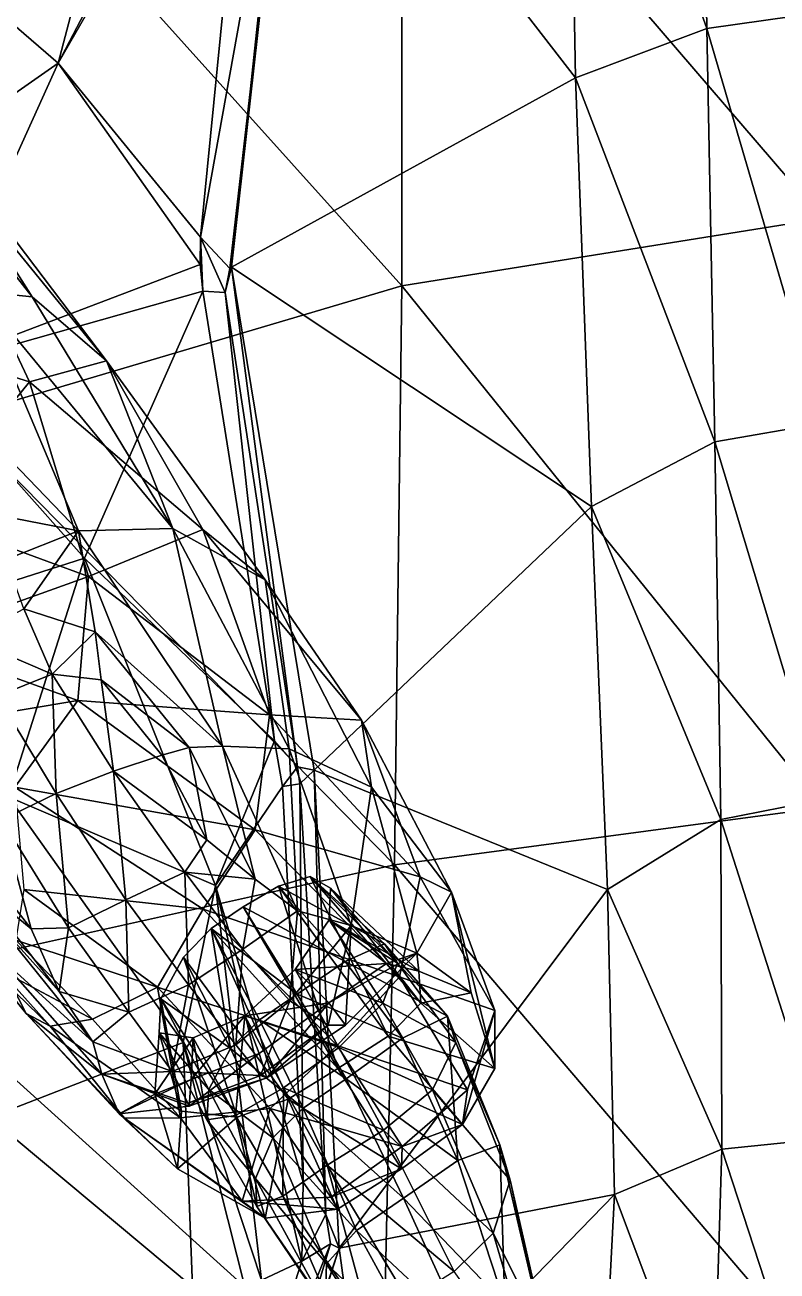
# Model space of a CAD drawing. Extents: x -76 to 76, y -20 to 79.
# Drawn here: x -2.24 to -0.128, y 9.809 to 13.309 of the extents above; entities that cross this region are included whole.
import ezdxf

# ---------------------------------------------------------------- set-up
doc = ezdxf.new("R2010")
doc.units = 0

msp = doc.modelspace()

# ---------------------------------------------------------------- linework, layer by layer
for points in [[(-0.3448, 14.5262, 11.9167), (-0.3254, 13.2988, 11.6628), (-0.7168, 14.3983, 12.0833)], [(-0.3254, 13.2988, 11.6628), (-0.3448, 14.5262, 11.9167), (-0.0002, 13.3447, 11.6)], [(-1.8195, 14.4469, 12.7888), (-2.1461, 13.2012, 12.4449), (-2.5058, 13.5126, 12.817)], [(-1.8195, 14.4469, 12.7888), (-1.5811, 14.2828, 12.5261), (-2.1461, 13.2012, 12.4449)], [(-0.7168, 14.3983, 12.0833), (-0.6941, 13.1604, 11.8029), (-1.4936, 14.194, 12.4439)], [(-0.3254, 13.2988, 11.6628), (-0.6941, 13.1604, 11.8029), (-0.7168, 14.3983, 12.0833)], [(-0.0008, 14.3218, 18.1896), (-1.1813, 14.1405, 17.8498), (-0.0008, 12.7648, 18.7718)], [(-1.5811, 14.2828, 12.5261), (-1.6058, 14.142, 12.4778), (-2.1461, 13.2012, 12.4449)], [(-1.66, 12.6281, 12.0851), (-1.4936, 14.194, 12.4439), (-0.6941, 13.1604, 11.8029)], [(-1.4936, 14.194, 12.4439), (-1.66, 12.6281, 12.0851), (-1.4915, 14.1317, 12.5779)], [(-1.6058, 14.142, 12.4778), (-1.7471, 12.7128, 12.1435), (-2.1461, 13.2012, 12.4449)], [(-1.6058, 14.142, 12.4778), (-1.4915, 14.1317, 12.5779), (-1.7471, 12.7128, 12.1435)], [(-1.1813, 14.1405, 17.8498), (-2.2534, 13.7685, 17.1681), (-1.1817, 12.5757, 18.4564)], [(-1.4915, 14.1317, 12.5779), (-1.6648, 12.6252, 12.2356), (-1.7471, 12.7128, 12.1435)], [(-1.66, 12.6281, 12.0851), (-1.6648, 12.6252, 12.2356), (-1.4915, 14.1317, 12.5779)], [(-1.1813, 14.1405, 17.8498), (-1.1817, 12.5757, 18.4564), (-0.0008, 12.7648, 18.7718)], [(-2.2534, 13.7685, 17.1681), (-2.4336, 12.2056, 17.9434), (-1.1817, 12.5757, 18.4564)], [(-3.0046, 12.6016, 12.4196), (-2.5058, 13.5126, 12.817), (-2.1461, 13.2012, 12.4449)], [(-0.3254, 13.2988, 11.6628), (-0.0002, 13.3447, 11.6), (-0.0002, 12.1902, 11.3154)], [(-0.3254, 13.2988, 11.6628), (-0.3032, 12.1379, 11.3716), (-0.6941, 13.1604, 11.8029)], [(-0.3032, 12.1379, 11.3716), (-0.3254, 13.2988, 11.6628), (-0.0002, 12.1902, 11.3154)], [(-2.5383, 12.3359, 12.0537), (-3.0046, 12.6016, 12.4196), (-2.1461, 13.2012, 12.4449)], [(-2.5383, 12.3359, 12.0537), (-2.1461, 13.2012, 12.4449), (-1.7477, 12.6357, 12.1042)], [(-2.1461, 13.2012, 12.4449), (-1.7471, 12.7128, 12.1435), (-1.7477, 12.6357, 12.1042)], [(-2.5917, 13.132, 1.603), (-2.2192, 12.5448, 1.2892), (-2.6651, 13.1129, 1.1433)], [(-2.2192, 12.5448, 1.2892), (-2.5917, 13.132, 1.603), (-2.0109, 12.365, 1.6705)], [(-2.5917, 13.132, 1.603), (-2.5875, 13.0725, 2.2643), (-2.0109, 12.365, 1.6705)], [(-0.6487, 11.9567, 11.5123), (-1.66, 12.6281, 12.0851), (-0.6941, 13.1604, 11.8029)], [(-0.3032, 12.1379, 11.3716), (-0.6487, 11.9567, 11.5123), (-0.6941, 13.1604, 11.8029)], [(-2.2192, 12.5448, 1.2892), (-2.3734, 12.5612, 0.9291), (-2.6651, 13.1129, 1.1433)], [(-2.6035, 12.4234, 2.8963), (-2.227, 12.3065, 2.4423), (-2.5875, 13.0725, 2.2643)], [(-2.0109, 12.365, 1.6705), (-2.5875, 13.0725, 2.2643), (-2.227, 12.3065, 2.4423)], [(-0.0008, 11.1112, 19.199), (-0.0008, 12.7648, 18.7718), (-1.1817, 12.5757, 18.4564)], [(-1.7471, 12.7128, 12.1435), (-1.7405, 12.5608, 12.0705), (-1.7477, 12.6357, 12.1042)], [(-1.6771, 12.557, 12.2132), (-1.7405, 12.5608, 12.0705), (-1.7471, 12.7128, 12.1435)], [(-1.6648, 12.6252, 12.2356), (-1.6771, 12.557, 12.2132), (-1.7471, 12.7128, 12.1435)], [(-2.5383, 12.3359, 12.0537), (-1.7477, 12.6357, 12.1042), (-1.7405, 12.5608, 12.0705)], [(-1.66, 12.6281, 12.0851), (-1.6771, 12.557, 12.2132), (-1.6648, 12.6252, 12.2356)], [(-1.6771, 12.557, 12.2132), (-1.66, 12.6281, 12.0851), (-1.4747, 11.2246, 11.9218)], [(-1.66, 12.6281, 12.0851), (-1.4278, 11.2161, 11.7696), (-1.4747, 11.2246, 11.9218)], [(-1.66, 12.6281, 12.0851), (-0.6487, 11.9567, 11.5123), (-1.4278, 11.2161, 11.7696)], [(-1.2026, 10.9497, 18.8777), (-1.1817, 12.5757, 18.4564), (-2.4336, 12.2056, 17.9434)], [(-1.2026, 10.9497, 18.8777), (-0.0008, 11.1112, 19.199), (-1.1817, 12.5757, 18.4564)], [(-2.0724, 11.8107, 11.7753), (-2.5383, 12.3359, 12.0537), (-1.7405, 12.5608, 12.0705)], [(-2.2192, 12.5448, 1.2892), (-1.8242, 11.8949, 0.8896), (-2.3734, 12.5612, 0.9291)], [(-2.3734, 12.5612, 0.9291), (-2.0891, 11.8882, 0.5862), (-2.3233, 12.1302, 0.5939)], [(-1.8242, 11.8949, 0.8896), (-2.0891, 11.8882, 0.5862), (-2.3734, 12.5612, 0.9291)], [(-2.2192, 12.5448, 1.2892), (-2.0109, 12.365, 1.6705), (-1.8242, 11.8949, 0.8896)], [(-2.0724, 11.8107, 11.7753), (-1.7405, 12.5608, 12.0705), (-1.5391, 11.2982, 11.7947)], [(-1.7405, 12.5608, 12.0705), (-1.6771, 12.557, 12.2132), (-1.5391, 11.2982, 11.7947)], [(-1.6771, 12.557, 12.2132), (-1.4747, 11.2246, 11.9218), (-1.5391, 11.2982, 11.7947)], [(-2.6035, 12.4234, 2.8963), (-2.5297, 11.9322, 2.947), (-2.227, 12.3065, 2.4423)], [(-1.7404, 11.892, 1.9607), (-2.0109, 12.365, 1.6705), (-2.227, 12.3065, 2.4423)], [(-2.0109, 12.365, 1.6705), (-1.7404, 11.892, 1.9607), (-1.5651, 11.7504, 1.1913)], [(-2.0109, 12.365, 1.6705), (-1.5651, 11.7504, 1.1913), (-1.8242, 11.8949, 0.8896)], [(-2.5383, 12.3359, 12.0537), (-2.0724, 11.8107, 11.7753), (-2.8888, 11.5496, 11.5597)], [(-2.5297, 11.9322, 2.947), (-2.0613, 11.7593, 2.5545), (-2.227, 12.3065, 2.4423)], [(-1.7404, 11.892, 1.9607), (-2.227, 12.3065, 2.4423), (-2.0613, 11.7593, 2.5545)], [(-2.5931, 10.6405, 18.3667), (-1.2026, 10.9497, 18.8777), (-2.4336, 12.2056, 17.9434)], [(-0.3032, 12.1379, 11.3716), (-0.0002, 12.1902, 11.3154), (-0.0001, 11.1333, 11.0632)], [(-2.3734, 11.9433, 0.5424), (-2.3233, 12.1302, 0.5939), (-2.0891, 11.8882, 0.5862)], [(-0.3032, 12.1379, 11.3716), (-0.2864, 11.0772, 11.1178), (-0.6487, 11.9567, 11.5123)], [(-0.2864, 11.0772, 11.1178), (-0.3032, 12.1379, 11.3716), (-0.0001, 11.1333, 11.0632)], [(-2.2921, 11.8078, 0.4928), (-2.3734, 11.9433, 0.5424), (-2.0891, 11.8882, 0.5862)], [(-0.6487, 11.9567, 11.5123), (-0.6043, 10.8801, 11.2659), (-1.4278, 11.2161, 11.7696)], [(-0.2864, 11.0772, 11.1178), (-0.6043, 10.8801, 11.2659), (-0.6487, 11.9567, 11.5123)], [(-2.5297, 11.9322, 2.947), (-2.5596, 11.5804, 2.9077), (-2.0613, 11.7593, 2.5545)], [(-2.2431, 11.6693, 0.4073), (-2.2921, 11.8078, 0.4928), (-2.0891, 11.8882, 0.5862)], [(-2.0425, 11.6044, 0.4035), (-2.2431, 11.6693, 0.4073), (-2.0891, 11.8882, 0.5862)], [(-1.6852, 11.2832, 0.45), (-2.0891, 11.8882, 0.5862), (-1.8242, 11.8949, 0.8896)], [(-2.0425, 11.6044, 0.4035), (-2.0891, 11.8882, 0.5862), (-1.6852, 11.2832, 0.45)], [(-1.5528, 11.371, 2.1557), (-1.7404, 11.892, 1.9607), (-2.0613, 11.7593, 2.5545)], [(-1.4975, 11.2752, 0.6045), (-1.8242, 11.8949, 0.8896), (-1.5651, 11.7504, 1.1913)], [(-1.4975, 11.2752, 0.6045), (-1.6852, 11.2832, 0.45), (-1.8242, 11.8949, 0.8896)], [(-1.7404, 11.892, 1.9607), (-1.5528, 11.371, 2.1557), (-1.2948, 11.3557, 1.5153)], [(-1.7404, 11.892, 1.9607), (-1.2948, 11.3557, 1.5153), (-1.5651, 11.7504, 1.1913)], [(-2.0724, 11.8107, 11.7753), (-2.2861, 11.1406, 11.331), (-2.8888, 11.5496, 11.5597)], [(-2.0724, 11.8107, 11.7753), (-1.7044, 10.8921, 11.608), (-2.2861, 11.1406, 11.331)], [(-1.7044, 10.8921, 11.608), (-2.0724, 11.8107, 11.7753), (-1.5391, 11.2982, 11.7947)], [(-2.5596, 11.5804, 2.9077), (-2.0914, 11.4109, 2.5853), (-2.0613, 11.7593, 2.5545)], [(-1.5528, 11.371, 2.1557), (-2.0613, 11.7593, 2.5545), (-2.0914, 11.4109, 2.5853)], [(-1.2663, 11.1678, 0.8341), (-1.5651, 11.7504, 1.1913), (-1.2948, 11.3557, 1.5153)], [(-1.2663, 11.1678, 0.8341), (-1.4975, 11.2752, 0.6045), (-1.5651, 11.7504, 1.1913)], [(-2.2431, 11.6693, 0.4073), (-2.1637, 11.4852, 0.3154), (-2.3989, 11.5867, 0.4041)], [(-2.2431, 11.6693, 0.4073), (-2.0425, 11.6044, 0.4035), (-2.1637, 11.4852, 0.3154)], [(-2.1637, 11.4852, 0.3154), (-2.3174, 11.4231, 0.3189), (-2.3989, 11.5867, 0.4041)], [(-2.0425, 11.6044, 0.4035), (-2.0258, 11.4697, 0.3298), (-2.1637, 11.4852, 0.3154)], [(-1.7788, 11.2792, 0.3391), (-2.0425, 11.6044, 0.4035), (-1.6852, 11.2832, 0.45)], [(-2.0425, 11.6044, 0.4035), (-1.7788, 11.2792, 0.3391), (-2.0258, 11.4697, 0.3298)], [(-2.5596, 11.5804, 2.9077), (-2.6777, 11.3133, 2.802), (-2.0914, 11.4109, 2.5853)], [(-2.1524, 11.1501, 0.2581), (-2.3174, 11.4231, 0.3189), (-2.1637, 11.4852, 0.3154)], [(-1.9913, 11.2125, 0.2466), (-2.1637, 11.4852, 0.3154), (-2.0258, 11.4697, 0.3298)], [(-1.9913, 11.2125, 0.2466), (-2.1524, 11.1501, 0.2581), (-2.1637, 11.4852, 0.3154)], [(-1.7788, 11.2792, 0.3391), (-1.8552, 11.2575, 0.2714), (-2.0258, 11.4697, 0.3298)], [(-1.8552, 11.2575, 0.2714), (-1.9913, 11.2125, 0.2466), (-2.0258, 11.4697, 0.3298)], [(-2.1524, 11.1501, 0.2581), (-2.3041, 11.0765, 0.2993), (-2.3174, 11.4231, 0.3189)], [(-2.6777, 11.3133, 2.802), (-2.2684, 11.1679, 2.5058), (-2.0914, 11.4109, 2.5853)], [(-1.5935, 11.0477, 2.2513), (-2.0914, 11.4109, 2.5853), (-2.2684, 11.1679, 2.5058)], [(-1.5935, 11.0477, 2.2513), (-1.5528, 11.371, 2.1557), (-2.0914, 11.4109, 2.5853)], [(-1.5528, 11.371, 2.1557), (-1.5935, 11.0477, 2.2513), (-1.1302, 10.9156, 1.7857)], [(-1.5528, 11.371, 2.1557), (-1.1302, 10.9156, 1.7857), (-1.2948, 11.3557, 1.5153)], [(-1.0421, 10.8733, 1.1702), (-1.2948, 11.3557, 1.5153), (-1.1302, 10.9156, 1.7857)], [(-1.0421, 10.8733, 1.1702), (-1.2663, 11.1678, 0.8341), (-1.2948, 11.3557, 1.5153)], [(-1.8552, 11.2575, 0.2714), (-1.7788, 11.2792, 0.3391), (-1.7291, 11.0202, 0.2444)], [(-1.7788, 11.2792, 0.3391), (-1.6852, 11.2832, 0.45), (-1.5937, 10.9099, 0.2685)], [(-1.7788, 11.2792, 0.3391), (-1.5937, 10.9099, 0.2685), (-1.7291, 11.0202, 0.2444)], [(-1.5164, 11.1699, 11.7615), (-1.7044, 10.8921, 11.608), (-1.5391, 11.2982, 11.7947)], [(-1.6852, 11.2832, 0.45), (-1.4748, 10.8206, 0.3434), (-1.5937, 10.9099, 0.2685)], [(-1.6852, 11.2832, 0.45), (-1.4975, 11.2752, 0.6045), (-1.4748, 10.8206, 0.3434)], [(-1.5164, 11.1699, 11.7615), (-1.5391, 11.2982, 11.7947), (-1.4747, 11.2246, 11.9218)], [(-1.4975, 11.2752, 0.6045), (-1.2663, 11.1678, 0.8341), (-1.324, 10.779, 0.4365)], [(-1.4975, 11.2752, 0.6045), (-1.324, 10.779, 0.4365), (-1.4748, 10.8206, 0.3434)], [(-1.9913, 11.2125, 0.2466), (-1.8552, 11.2575, 0.2714), (-1.7291, 11.0202, 0.2444)], [(-2.1524, 11.1501, 0.2581), (-1.9913, 11.2125, 0.2466), (-1.9562, 10.8519, 0.2353)], [(-1.9913, 11.2125, 0.2466), (-1.7911, 10.929, 0.2179), (-1.9562, 10.8519, 0.2353)], [(-1.7911, 10.929, 0.2179), (-1.9913, 11.2125, 0.2466), (-1.7291, 11.0202, 0.2444)], [(-1.4678, 11.1774, 11.9127), (-1.5164, 11.1699, 11.7615), (-1.4747, 11.2246, 11.9218)], [(-1.4278, 11.2161, 11.7696), (-1.4678, 11.1774, 11.9127), (-1.4747, 11.2246, 11.9218)], [(-1.4678, 11.1774, 11.9127), (-1.4278, 11.2161, 11.7696), (-1.3951, 9.9676, 11.8875)], [(-1.4278, 11.2161, 11.7696), (-1.3573, 9.8731, 11.736), (-1.3951, 9.9676, 11.8875)], [(-1.4278, 11.2161, 11.7696), (-0.6043, 10.8801, 11.2659), (-1.3573, 9.8731, 11.736)], [(-1.7396, 10.8249, 2.2424), (-1.5935, 11.0477, 2.2513), (-2.2684, 11.1679, 2.5058)], [(-1.7396, 10.8249, 2.2424), (-2.2684, 11.1679, 2.5058), (-2.243, 10.8809, 2.1916)], [(-1.7044, 10.8921, 11.608), (-1.5164, 11.1699, 11.7615), (-1.4584, 10.0583, 11.7404)], [(-1.5164, 11.1699, 11.7615), (-1.4678, 11.1774, 11.9127), (-1.4584, 10.0583, 11.7404)], [(-1.4678, 11.1774, 11.9127), (-1.3951, 9.9676, 11.8875), (-1.4584, 10.0583, 11.7404)], [(-1.2663, 11.1678, 0.8341), (-1.1394, 10.7021, 0.5761), (-1.324, 10.779, 0.4365)], [(-1.2663, 11.1678, 0.8341), (-1.0421, 10.8733, 1.1702), (-1.1394, 10.7021, 0.5761)], [(-2.3393, 10.2405, 10.7713), (-2.2861, 11.1406, 11.331), (-1.7959, 10.4504, 11.2618)], [(-2.3041, 11.0765, 0.2993), (-2.1524, 11.1501, 0.2581), (-2.1176, 10.773, 0.2849)], [(-1.7044, 10.8921, 11.608), (-1.7959, 10.4504, 11.2618), (-2.2861, 11.1406, 11.331)], [(-2.1524, 11.1501, 0.2581), (-1.9562, 10.8519, 0.2353), (-2.1176, 10.773, 0.2849)], [(-0.2864, 11.0772, 11.1178), (-0.0001, 11.1333, 11.0632), (0.0001, 10.1805, 10.9245)], [(-0.0008, 11.1112, 19.199), (-1.2026, 10.9497, 18.8777), (-0.0008, 9.5394, 19.4693)], [(-2.3972, 10.9933, 0.3643), (-2.3041, 11.0765, 0.2993), (-2.2223, 10.7697, 0.34)], [(-2.3041, 11.0765, 0.2993), (-2.1176, 10.773, 0.2849), (-2.2223, 10.7697, 0.34)], [(-0.2864, 11.0772, 11.1178), (-0.2831, 10.151, 10.9765), (-0.6043, 10.8801, 11.2659)], [(-0.2831, 10.151, 10.9765), (-0.2864, 11.0772, 11.1178), (0.0001, 10.1805, 10.9245)], [(-1.5935, 11.0477, 2.2513), (-1.7396, 10.8249, 2.2424), (-1.1879, 10.6351, 1.9269)], [(-1.5935, 11.0477, 2.2513), (-1.1879, 10.6351, 1.9269), (-1.1302, 10.9156, 1.7857)], [(-2.383, 10.9021, 0.447), (-2.3972, 10.9933, 0.3643), (-2.2223, 10.7697, 0.34)], [(-1.7911, 10.929, 0.2179), (-1.7291, 11.0202, 0.2444), (-1.5937, 10.9099, 0.2685)], [(-1.2026, 10.9497, 18.8777), (-2.5931, 10.6405, 18.3667), (-1.2355, 9.4154, 19.1243)], [(-2.323, 10.701, 0.7235), (-2.2364, 10.5324, 0.9552), (-2.5722, 10.9465, 1.1412)], [(-2.1687, 10.4969, 1.5002), (-2.3594, 10.6813, 1.6456), (-2.5722, 10.9465, 1.1412)], [(-2.1687, 10.4969, 1.5002), (-2.5722, 10.9465, 1.1412), (-2.2364, 10.5324, 0.9552)], [(-1.7807, 10.6128, 0.2642), (-1.9562, 10.8519, 0.2353), (-1.7911, 10.929, 0.2179)], [(-1.6284, 10.7127, 0.2462), (-1.7807, 10.6128, 0.2642), (-1.7911, 10.929, 0.2179)], [(-1.6284, 10.7127, 0.2462), (-1.7911, 10.929, 0.2179), (-1.5937, 10.9099, 0.2685)], [(-1.2026, 10.9497, 18.8777), (-1.2355, 9.4154, 19.1243), (-0.0008, 9.5394, 19.4693)], [(-2.383, 10.9021, 0.447), (-2.144, 10.5942, 0.3811), (-2.3339, 10.8042, 0.562)], [(-2.144, 10.5942, 0.3811), (-2.383, 10.9021, 0.447), (-2.2223, 10.7697, 0.34)], [(-1.7044, 10.8921, 11.608), (-1.5754, 9.7833, 11.7302), (-1.7959, 10.4504, 11.2618)], [(-1.5754, 9.7833, 11.7302), (-1.7044, 10.8921, 11.608), (-1.4622, 9.8361, 11.7568)], [(-1.7044, 10.8921, 11.608), (-1.4584, 10.0583, 11.7404), (-1.4622, 9.8361, 11.7568)], [(-1.6284, 10.7127, 0.2462), (-1.5937, 10.9099, 0.2685), (-1.4748, 10.8206, 0.3434)], [(-1.341, 10.6781, 1.4751), (-1.5277, 10.8901, 1.3222), (-1.6274, 10.832, 1.3554)], [(-1.3611, 10.3776, 1.3744), (-1.6274, 10.832, 1.3554), (-1.5277, 10.8901, 1.3222)], [(-1.2203, 10.4688, 1.3383), (-1.5277, 10.8901, 1.3222), (-1.4389, 10.9169, 1.2191)], [(-1.2298, 10.7277, 1.3379), (-1.4389, 10.9169, 1.2191), (-1.5277, 10.8901, 1.3222)], [(-1.341, 10.6781, 1.4751), (-1.2298, 10.7277, 1.3379), (-1.5277, 10.8901, 1.3222)], [(-1.2203, 10.4688, 1.3383), (-1.3611, 10.3776, 1.3744), (-1.5277, 10.8901, 1.3222)], [(-1.1934, 10.6735, 1.0429), (-1.3816, 10.8838, 1.0071), (-1.4389, 10.9169, 1.2191)], [(-1.2298, 10.7277, 1.3379), (-1.1934, 10.6735, 1.0429), (-1.4389, 10.9169, 1.2191)], [(-1.1279, 10.5612, 1.2135), (-1.2203, 10.4688, 1.3383), (-1.4389, 10.9169, 1.2191)], [(-1.1279, 10.5612, 1.2135), (-1.4389, 10.9169, 1.2191), (-1.3816, 10.8838, 1.0071)], [(-0.9204, 10.5404, 1.4806), (-1.1302, 10.9156, 1.7857), (-1.1879, 10.6351, 1.9269)], [(-0.9204, 10.5404, 1.4806), (-1.0421, 10.8733, 1.1702), (-1.1302, 10.9156, 1.7857)], [(-1.8676, 10.6061, 2.1232), (-2.243, 10.8809, 2.1916), (-2.2652, 10.7379, 1.9798)], [(-1.8676, 10.6061, 2.1232), (-1.7396, 10.8249, 2.2424), (-2.243, 10.8809, 2.1916)], [(-1.9479, 10.5355, 0.3147), (-2.1176, 10.773, 0.2849), (-1.9562, 10.8519, 0.2353)], [(-1.7807, 10.6128, 0.2642), (-1.9479, 10.5355, 0.3147), (-1.9562, 10.8519, 0.2353)], [(-1.1336, 10.6509, 0.9412), (-1.3816, 10.8838, 1.0071), (-1.3856, 10.7954, 0.8019)], [(-1.3816, 10.8838, 1.0071), (-1.1934, 10.6735, 1.0429), (-1.3856, 10.7954, 0.8019)], [(-1.1336, 10.6509, 0.9412), (-1.1279, 10.5612, 1.2135), (-1.3816, 10.8838, 1.0071)], [(-0.6043, 10.8801, 11.2659), (-0.5846, 10.0241, 11.118), (-1.3573, 9.8731, 11.736)], [(-1.0421, 10.8733, 1.1702), (-0.9867, 10.5901, 0.9654), (-1.1394, 10.7021, 0.5761)], [(-1.0421, 10.8733, 1.1702), (-0.9204, 10.5404, 1.4806), (-0.9205, 10.3781, 1.2774)], [(-0.9867, 10.5901, 0.9654), (-1.0421, 10.8733, 1.1702), (-0.9205, 10.3781, 1.2774)], [(-0.2831, 10.151, 10.9765), (-0.5846, 10.0241, 11.118), (-0.6043, 10.8801, 11.2659)], [(-1.7396, 10.8249, 2.2424), (-1.8676, 10.6061, 2.1232), (-1.3632, 10.4424, 1.9656)], [(-1.7396, 10.8249, 2.2424), (-1.3632, 10.4424, 1.9656), (-1.1879, 10.6351, 1.9269)], [(-1.4754, 10.5863, 1.5144), (-1.6274, 10.832, 1.3554), (-1.7173, 10.7713, 1.358)], [(-1.7173, 10.7713, 1.358), (-1.6274, 10.832, 1.3554), (-1.3611, 10.3776, 1.3744)], [(-1.4964, 10.5679, 0.3104), (-1.6284, 10.7127, 0.2462), (-1.4748, 10.8206, 0.3434)], [(-1.4754, 10.5863, 1.5144), (-1.341, 10.6781, 1.4751), (-1.6274, 10.832, 1.3554)], [(-1.4964, 10.5679, 0.3104), (-1.4748, 10.8206, 0.3434), (-1.324, 10.779, 0.4365)], [(-2.323, 10.701, 0.7235), (-2.3339, 10.8042, 0.562), (-2.049, 10.4529, 0.458)], [(-2.144, 10.5942, 0.3811), (-2.049, 10.4529, 0.458), (-2.3339, 10.8042, 0.562)], [(-1.2242, 10.6729, 0.6821), (-1.3856, 10.7954, 0.8019), (-1.4806, 10.6561, 0.7191)], [(-1.4806, 10.6561, 0.7191), (-1.3856, 10.7954, 0.8019), (-1.2353, 10.5612, 0.7546)], [(-1.1934, 10.6735, 1.0429), (-1.2353, 10.5612, 0.7546), (-1.3856, 10.7954, 0.8019)], [(-1.2242, 10.6729, 0.6821), (-1.1336, 10.6509, 0.9412), (-1.3856, 10.7954, 0.8019)], [(-2.144, 10.5942, 0.3811), (-2.2223, 10.7697, 0.34), (-2.1176, 10.773, 0.2849)], [(-1.9479, 10.5355, 0.3147), (-2.144, 10.5942, 0.3811), (-2.1176, 10.773, 0.2849)], [(-1.7173, 10.7713, 1.358), (-1.7949, 10.6908, 1.2854), (-1.663, 10.434, 1.4106)], [(-1.7173, 10.7713, 1.358), (-1.5002, 10.2913, 1.3808), (-1.7949, 10.6908, 1.2854)], [(-1.5815, 10.5141, 1.5154), (-1.7173, 10.7713, 1.358), (-1.663, 10.434, 1.4106)], [(-1.5815, 10.5141, 1.5154), (-1.4754, 10.5863, 1.5144), (-1.7173, 10.7713, 1.358)], [(-1.5002, 10.2913, 1.3808), (-1.7173, 10.7713, 1.358), (-1.3611, 10.3776, 1.3744)], [(-1.3881, 10.499, 0.389), (-1.4964, 10.5679, 0.3104), (-1.324, 10.779, 0.4365)], [(-1.3881, 10.499, 0.389), (-1.324, 10.779, 0.4365), (-1.3394, 10.4993, 0.4839)], [(-1.324, 10.779, 0.4365), (-1.1394, 10.7021, 0.5761), (-1.3394, 10.4993, 0.4839)], [(-2.3594, 10.6813, 1.6456), (-2.05, 10.5165, 1.9167), (-2.2652, 10.7379, 1.9798)], [(-2.05, 10.5165, 1.9167), (-1.8676, 10.6061, 2.1232), (-2.2652, 10.7379, 1.9798)], [(-1.7807, 10.6128, 0.2642), (-1.6284, 10.7127, 0.2462), (-1.6475, 10.4444, 0.3295)], [(-1.6284, 10.7127, 0.2462), (-1.4964, 10.5679, 0.3104), (-1.6475, 10.4444, 0.3295)], [(-1.2298, 10.7277, 1.3379), (-1.341, 10.6781, 1.4751), (-1.0536, 10.5249, 1.3865)], [(-1.1934, 10.6735, 1.0429), (-1.2298, 10.7277, 1.3379), (-1.0536, 10.5249, 1.3865)], [(-2.3594, 10.6813, 1.6456), (-2.1687, 10.4969, 1.5002), (-2.05, 10.5165, 1.9167)], [(-2.323, 10.701, 0.7235), (-2.0237, 10.3621, 0.5682), (-2.2364, 10.5324, 0.9552)], [(-2.0237, 10.3621, 0.5682), (-2.323, 10.701, 0.7235), (-2.049, 10.4529, 0.458)], [(-1.663, 10.434, 1.4106), (-1.7949, 10.6908, 1.2854), (-1.858, 10.5732, 1.0936)], [(-1.858, 10.5732, 1.0936), (-1.7949, 10.6908, 1.2854), (-1.6443, 10.2412, 1.2961)], [(-1.5002, 10.2913, 1.3808), (-1.6443, 10.2412, 1.2961), (-1.7949, 10.6908, 1.2854)], [(-1.341, 10.6781, 1.4751), (-1.4754, 10.5863, 1.5144), (-1.1793, 10.463, 1.5449)], [(-1.3862, 10.5621, 0.597), (-1.3394, 10.4993, 0.4839), (-1.1394, 10.7021, 0.5761)], [(-1.2242, 10.6729, 0.6821), (-1.3862, 10.5621, 0.597), (-1.1394, 10.7021, 0.5761)], [(-1.341, 10.6781, 1.4751), (-1.1793, 10.463, 1.5449), (-1.0536, 10.5249, 1.3865)], [(-1.1336, 10.6509, 0.9412), (-1.2242, 10.6729, 0.6821), (-1.1394, 10.7021, 0.5761)], [(-0.9867, 10.5901, 0.9654), (-1.1336, 10.6509, 0.9412), (-1.1394, 10.7021, 0.5761)], [(-1.3862, 10.5621, 0.597), (-1.4806, 10.6561, 0.7191), (-1.6226, 10.5257, 0.7211)], [(-1.4806, 10.6561, 0.7191), (-1.3588, 10.4366, 0.6368), (-1.6226, 10.5257, 0.7211)], [(-1.3862, 10.5621, 0.597), (-1.2242, 10.6729, 0.6821), (-1.4806, 10.6561, 0.7191)], [(-1.3588, 10.4366, 0.6368), (-1.4806, 10.6561, 0.7191), (-1.2353, 10.5612, 0.7546)], [(-1.1934, 10.6735, 1.0429), (-1.0303, 10.4507, 1.0413), (-1.2353, 10.5612, 0.7546)], [(-1.0303, 10.4507, 1.0413), (-1.1934, 10.6735, 1.0429), (-1.0536, 10.5249, 1.3865)], [(-1.1336, 10.6509, 0.9412), (-0.9867, 10.5901, 0.9654), (-1.1279, 10.5612, 1.2135)], [(-2.5931, 10.6405, 18.3667), (-2.7638, 8.9562, 18.4727), (-1.2355, 9.4154, 19.1243)], [(-1.8676, 10.6061, 2.1232), (-2.05, 10.5165, 1.9167), (-1.8032, 10.2391, 1.784)], [(-1.9479, 10.5355, 0.3147), (-1.7807, 10.6128, 0.2642), (-1.8259, 10.3695, 0.3796)], [(-1.8676, 10.6061, 2.1232), (-1.5515, 10.2657, 1.9286), (-1.3632, 10.4424, 1.9656)], [(-1.5515, 10.2657, 1.9286), (-1.8676, 10.6061, 2.1232), (-1.8032, 10.2391, 1.784)], [(-1.7807, 10.6128, 0.2642), (-1.6475, 10.4444, 0.3295), (-1.8259, 10.3695, 0.3796)], [(-0.9968, 10.3175, 1.633), (-1.1879, 10.6351, 1.9269), (-1.3632, 10.4424, 1.9656)], [(-0.9968, 10.3175, 1.633), (-0.9204, 10.5404, 1.4806), (-1.1879, 10.6351, 1.9269)], [(-2.144, 10.5942, 0.3811), (-1.9479, 10.5355, 0.3147), (-2.049, 10.4529, 0.458)], [(-1.7233, 10.3184, 1.1327), (-1.858, 10.5732, 1.0936), (-1.8632, 10.4779, 0.8869)], [(-1.858, 10.5732, 1.0936), (-1.8005, 10.2583, 1.0589), (-1.8632, 10.4779, 0.8869)], [(-1.7233, 10.3184, 1.1327), (-1.663, 10.434, 1.4106), (-1.858, 10.5732, 1.0936)], [(-1.8005, 10.2583, 1.0589), (-1.858, 10.5732, 1.0936), (-1.6443, 10.2412, 1.2961)], [(-1.4754, 10.5863, 1.5144), (-1.5815, 10.5141, 1.5154), (-1.3375, 10.3488, 1.588)], [(-1.4754, 10.5863, 1.5144), (-1.3375, 10.3488, 1.588), (-1.1793, 10.463, 1.5449)], [(-0.9867, 10.5901, 0.9654), (-0.9205, 10.3781, 1.2774), (-1.1279, 10.5612, 1.2135)], [(-1.5783, 10.3584, 0.4157), (-1.6475, 10.4444, 0.3295), (-1.4964, 10.5679, 0.3104)], [(-1.5818, 10.4197, 0.6167), (-1.3862, 10.5621, 0.597), (-1.6226, 10.5257, 0.7211)], [(-1.3862, 10.5621, 0.597), (-1.5818, 10.4197, 0.6167), (-1.5605, 10.3513, 0.5143)], [(-1.3881, 10.499, 0.389), (-1.5783, 10.3584, 0.4157), (-1.4964, 10.5679, 0.3104)], [(-1.3394, 10.4993, 0.4839), (-1.3862, 10.5621, 0.597), (-1.5605, 10.3513, 0.5143)], [(-1.3588, 10.4366, 0.6368), (-1.2353, 10.5612, 0.7546), (-1.095, 10.3179, 0.7035)], [(-1.0303, 10.4507, 1.0413), (-1.095, 10.3179, 0.7035), (-1.2353, 10.5612, 0.7546)], [(-1.2203, 10.4688, 1.3383), (-1.1279, 10.5612, 1.2135), (-0.9205, 10.3781, 1.2774)], [(-0.9968, 10.3175, 1.633), (-1.0108, 10.2203, 1.42), (-0.9204, 10.5404, 1.4806)], [(-1.0108, 10.2203, 1.42), (-0.9205, 10.3781, 1.2774), (-0.9204, 10.5404, 1.4806)], [(-1.9603, 10.2386, 1.2807), (-2.1687, 10.4969, 1.5002), (-2.2364, 10.5324, 0.9552)], [(-1.9603, 10.2386, 1.2807), (-2.2364, 10.5324, 0.9552), (-1.9751, 10.2502, 0.7311)], [(-2.0237, 10.3621, 0.5682), (-1.9751, 10.2502, 0.7311), (-2.2364, 10.5324, 0.9552)], [(-2.1687, 10.4969, 1.5002), (-1.8032, 10.2391, 1.784), (-2.05, 10.5165, 1.9167)], [(-1.9479, 10.5355, 0.3147), (-1.8259, 10.3695, 0.3796), (-2.049, 10.4529, 0.458)], [(-1.7733, 10.3469, 0.6721), (-1.5818, 10.4197, 0.6167), (-1.6226, 10.5257, 0.7211)], [(-1.7674, 10.4642, 0.7699), (-1.7733, 10.3469, 0.6721), (-1.6226, 10.5257, 0.7211)], [(-1.6482, 10.2454, 0.6863), (-1.7674, 10.4642, 0.7699), (-1.6226, 10.5257, 0.7211)], [(-1.5815, 10.5141, 1.5154), (-1.663, 10.434, 1.4106), (-1.4586, 10.2662, 1.5874)], [(-1.5134, 10.3234, 0.633), (-1.6482, 10.2454, 0.6863), (-1.6226, 10.5257, 0.7211)], [(-1.3588, 10.4366, 0.6368), (-1.5134, 10.3234, 0.633), (-1.6226, 10.5257, 0.7211)], [(-1.5815, 10.5141, 1.5154), (-1.4586, 10.2662, 1.5874), (-1.3375, 10.3488, 1.588)], [(-1.1793, 10.463, 1.5449), (-1.0242, 10.1197, 1.3486), (-1.0536, 10.5249, 1.3865)], [(-1.0242, 10.1197, 1.3486), (-0.9064, 10.1632, 1.2045), (-1.0536, 10.5249, 1.3865)], [(-1.0303, 10.4507, 1.0413), (-1.0536, 10.5249, 1.3865), (-0.9064, 10.1632, 1.2045)], [(-2.1687, 10.4969, 1.5002), (-1.9603, 10.2386, 1.2807), (-1.8032, 10.2391, 1.784)], [(-1.8005, 10.2583, 1.0589), (-1.8748, 10.3058, 0.8055), (-1.8632, 10.4779, 0.8869)], [(-1.7674, 10.4642, 0.7699), (-1.8632, 10.4779, 0.8869), (-1.8748, 10.3058, 0.8055)], [(-1.7294, 10.2335, 0.8388), (-1.7233, 10.3184, 1.1327), (-1.8632, 10.4779, 0.8869)], [(-1.7294, 10.2335, 0.8388), (-1.8632, 10.4779, 0.8869), (-1.7674, 10.4642, 0.7699)], [(-1.5783, 10.3584, 0.4157), (-1.3881, 10.499, 0.389), (-1.5605, 10.3513, 0.5143)], [(-1.3881, 10.499, 0.389), (-1.3394, 10.4993, 0.4839), (-1.5605, 10.3513, 0.5143)], [(-1.2203, 10.4688, 1.3383), (-1.0108, 10.2203, 1.42), (-1.3611, 10.3776, 1.3744)], [(-1.0108, 10.2203, 1.42), (-1.2203, 10.4688, 1.3383), (-0.9205, 10.3781, 1.2774)], [(-1.7688, 9.7642, 10.8782), (-2.3393, 10.2405, 10.7713), (-1.7959, 10.4504, 11.2618)], [(-2.0237, 10.3621, 0.5682), (-2.049, 10.4529, 0.458), (-1.8259, 10.3695, 0.3796)], [(-1.7733, 10.3469, 0.6721), (-1.7674, 10.4642, 0.7699), (-1.8748, 10.3058, 0.8055)], [(-1.8259, 10.3695, 0.3796), (-1.6475, 10.4444, 0.3295), (-1.5783, 10.3584, 0.4157)], [(-1.7688, 9.7642, 10.8782), (-1.7959, 10.4504, 11.2618), (-1.5702, 9.5565, 11.5033)], [(-1.5754, 9.7833, 11.7302), (-1.5702, 9.5565, 11.5033), (-1.7959, 10.4504, 11.2618)], [(-1.6482, 10.2454, 0.6863), (-1.7294, 10.2335, 0.8388), (-1.7674, 10.4642, 0.7699)], [(-1.663, 10.434, 1.4106), (-1.7233, 10.3184, 1.1327), (-1.5433, 10.1834, 1.4619)], [(-1.663, 10.434, 1.4106), (-1.5433, 10.1834, 1.4619), (-1.4586, 10.2662, 1.5874)], [(-1.1806, 10.1582, 1.6814), (-1.3632, 10.4424, 1.9656), (-1.5515, 10.2657, 1.9286)], [(-1.3588, 10.4366, 0.6368), (-1.2332, 10.2042, 0.5676), (-1.5134, 10.3234, 0.633)], [(-1.1806, 10.1582, 1.6814), (-0.9968, 10.3175, 1.633), (-1.3632, 10.4424, 1.9656)], [(-1.2332, 10.2042, 0.5676), (-1.3588, 10.4366, 0.6368), (-1.095, 10.3179, 0.7035)], [(-1.0242, 10.1197, 1.3486), (-1.1793, 10.463, 1.5449), (-1.3375, 10.3488, 1.588)], [(-1.0303, 10.4507, 1.0413), (-0.8776, 10.0642, 0.8969), (-1.095, 10.3179, 0.7035)], [(-0.8776, 10.0642, 0.8969), (-1.0303, 10.4507, 1.0413), (-0.9064, 10.1632, 1.2045)], [(-1.7733, 10.3469, 0.6721), (-1.7786, 10.2716, 0.5729), (-1.5818, 10.4197, 0.6167)], [(-1.7786, 10.2716, 0.5729), (-1.5605, 10.3513, 0.5143), (-1.5818, 10.4197, 0.6167)], [(-1.7828, 10.2803, 0.4705), (-2.0237, 10.3621, 0.5682), (-1.8259, 10.3695, 0.3796)], [(-1.7828, 10.2803, 0.4705), (-1.7786, 10.2716, 0.5729), (-2.0237, 10.3621, 0.5682)], [(-1.7786, 10.2716, 0.5729), (-1.9751, 10.2502, 0.7311), (-2.0237, 10.3621, 0.5682)], [(-1.7828, 10.2803, 0.4705), (-1.8259, 10.3695, 0.3796), (-1.5783, 10.3584, 0.4157)], [(-1.5002, 10.2913, 1.3808), (-1.3611, 10.3776, 1.3744), (-1.1828, 10.0955, 1.4607)], [(-1.0108, 10.2203, 1.42), (-1.1828, 10.0955, 1.4607), (-1.3611, 10.3776, 1.3744)], [(-1.7733, 10.3469, 0.6721), (-1.8748, 10.3058, 0.8055), (-1.9751, 10.2502, 0.7311)], [(-1.7786, 10.2716, 0.5729), (-1.7733, 10.3469, 0.6721), (-1.9751, 10.2502, 0.7311)], [(-1.7828, 10.2803, 0.4705), (-1.5783, 10.3584, 0.4157), (-1.5605, 10.3513, 0.5143)], [(-1.7786, 10.2716, 0.5729), (-1.7828, 10.2803, 0.4705), (-1.5605, 10.3513, 0.5143)], [(-1.1766, 10.0132, 1.3893), (-1.3375, 10.3488, 1.588), (-1.4586, 10.2662, 1.5874)], [(-1.1766, 10.0132, 1.3893), (-1.0242, 10.1197, 1.3486), (-1.3375, 10.3488, 1.588)], [(-1.8117, 10.0959, 1.097), (-1.9751, 10.2502, 0.7311), (-1.8748, 10.3058, 0.8055)], [(-1.8005, 10.2583, 1.0589), (-1.8117, 10.0959, 1.097), (-1.8748, 10.3058, 0.8055)], [(-1.7233, 10.3184, 1.1327), (-1.7294, 10.2335, 0.8388), (-1.5924, 10.0684, 1.1305)], [(-1.7233, 10.3184, 1.1327), (-1.5924, 10.0684, 1.1305), (-1.5433, 10.1834, 1.4619)], [(-1.6482, 10.2454, 0.6863), (-1.5134, 10.3234, 0.633), (-1.5159, 10.0188, 0.6143)], [(-1.6443, 10.2412, 1.2961), (-1.5002, 10.2913, 1.3808), (-1.5655, 9.9572, 1.3691)], [(-1.5002, 10.2913, 1.3808), (-1.3618, 9.9825, 1.467), (-1.5655, 9.9572, 1.3691)], [(-1.5134, 10.3234, 0.633), (-1.3914, 10.1058, 0.5618), (-1.5159, 10.0188, 0.6143)], [(-1.2332, 10.2042, 0.5676), (-1.3914, 10.1058, 0.5618), (-1.5134, 10.3234, 0.633)], [(-1.3618, 9.9825, 1.467), (-1.5002, 10.2913, 1.3808), (-1.1828, 10.0955, 1.4607)], [(-1.2332, 10.2042, 0.5676), (-1.095, 10.3179, 0.7035), (-0.9247, 9.9151, 0.6016)], [(-0.9968, 10.3175, 1.633), (-1.1806, 10.1582, 1.6814), (-1.0108, 10.2203, 1.42)], [(-0.8776, 10.0642, 0.8969), (-0.9247, 9.9151, 0.6016), (-1.095, 10.3179, 0.7035)], [(-1.8005, 10.2583, 1.0589), (-1.6443, 10.2412, 1.2961), (-1.8117, 10.0959, 1.097)], [(-1.5515, 10.2657, 1.9286), (-1.8032, 10.2391, 1.784), (-1.6301, 10.0046, 1.5666)], [(-1.3809, 10.0159, 1.6797), (-1.5515, 10.2657, 1.9286), (-1.6301, 10.0046, 1.5666)], [(-1.3809, 10.0159, 1.6797), (-1.1806, 10.1582, 1.6814), (-1.5515, 10.2657, 1.9286)], [(-1.3092, 9.9227, 1.3868), (-1.4586, 10.2662, 1.5874), (-1.5433, 10.1834, 1.4619)], [(-1.3092, 9.9227, 1.3868), (-1.1766, 10.0132, 1.3893), (-1.4586, 10.2662, 1.5874)], [(-2.3393, 10.2405, 10.7713), (-1.7688, 9.7642, 10.8782), (-2.5942, 7.5329, 9.5553)], [(-1.8117, 10.0959, 1.097), (-1.9603, 10.2386, 1.2807), (-1.9751, 10.2502, 0.7311)], [(-1.9603, 10.2386, 1.2807), (-1.6301, 10.0046, 1.5666), (-1.8032, 10.2391, 1.784)], [(-1.9603, 10.2386, 1.2807), (-1.8117, 10.0959, 1.097), (-1.5655, 9.9572, 1.3691)], [(-1.6301, 10.0046, 1.5666), (-1.9603, 10.2386, 1.2807), (-1.5655, 9.9572, 1.3691)], [(-1.6443, 10.2412, 1.2961), (-1.5655, 9.9572, 1.3691), (-1.8117, 10.0959, 1.097)], [(-1.7294, 10.2335, 0.8388), (-1.6482, 10.2454, 0.6863), (-1.5888, 9.9905, 0.7842)], [(-1.7294, 10.2335, 0.8388), (-1.5888, 9.9905, 0.7842), (-1.5924, 10.0684, 1.1305)], [(-1.6482, 10.2454, 0.6863), (-1.5159, 10.0188, 0.6143), (-1.5888, 9.9905, 0.7842)], [(-1.2332, 10.2042, 0.5676), (-1.0347, 9.8078, 0.4947), (-1.3914, 10.1058, 0.5618)], [(-1.0347, 9.8078, 0.4947), (-1.2332, 10.2042, 0.5676), (-0.9247, 9.9151, 0.6016)], [(-1.1806, 10.1582, 1.6814), (-1.1828, 10.0955, 1.4607), (-1.0108, 10.2203, 1.42)], [(-1.3926, 9.8287, 1.2711), (-1.5433, 10.1834, 1.4619), (-1.5924, 10.0684, 1.1305)], [(-1.3926, 9.8287, 1.2711), (-1.3092, 9.9227, 1.3868), (-1.5433, 10.1834, 1.4619)], [(-1.1806, 10.1582, 1.6814), (-1.3809, 10.0159, 1.6797), (-1.1828, 10.0955, 1.4607)], [(-1.0242, 10.1197, 1.3486), (-0.8928, 9.7163, 1.0097), (-0.9064, 10.1632, 1.2045)], [(-0.8928, 9.7163, 1.0097), (-0.8051, 9.7302, 0.8947), (-0.9064, 10.1632, 1.2045)], [(-0.8776, 10.0642, 0.8969), (-0.9064, 10.1632, 1.2045), (-0.8051, 9.7302, 0.8947)], [(-0.2831, 10.151, 10.9765), (-0.3097, 9.2915, 10.9301), (-0.5846, 10.0241, 11.118)], [(-0.3097, 9.2915, 10.9301), (-0.2831, 10.151, 10.9765), (0.0003, 9.2826, 10.8782)], [(-0.2831, 10.151, 10.9765), (0.0001, 10.1805, 10.9245), (0.0003, 9.2826, 10.8782)], [(-0.8928, 9.7163, 1.0097), (-1.0242, 10.1197, 1.3486), (-1.1766, 10.0132, 1.3893)], [(-1.2688, 9.6521, 0.5317), (-1.5159, 10.0188, 0.6143), (-1.3914, 10.1058, 0.5618)], [(-1.0347, 9.8078, 0.4947), (-1.1639, 9.7257, 0.4976), (-1.3914, 10.1058, 0.5618)], [(-1.1639, 9.7257, 0.4976), (-1.2688, 9.6521, 0.5317), (-1.3914, 10.1058, 0.5618)], [(-1.3809, 10.0159, 1.6797), (-1.3618, 9.9825, 1.467), (-1.1828, 10.0955, 1.4607)], [(-1.3968, 9.7115, 0.972), (-1.5924, 10.0684, 1.1305), (-1.5888, 9.9905, 0.7842)], [(-1.3968, 9.7115, 0.972), (-1.3926, 9.8287, 1.2711), (-1.5924, 10.0684, 1.1305)], [(-1.4584, 10.0583, 11.7404), (-1.3951, 9.9676, 11.8875), (-1.4622, 9.8361, 11.7568)], [(-0.8776, 10.0642, 0.8969), (-0.7752, 9.6166, 0.652), (-0.9247, 9.9151, 0.6016)], [(-0.7752, 9.6166, 0.652), (-0.8776, 10.0642, 0.8969), (-0.8051, 9.7302, 0.8947)], [(-1.3809, 10.0159, 1.6797), (-1.6301, 10.0046, 1.5666), (-1.3618, 9.9825, 1.467)], [(-1.3472, 9.6323, 0.6666), (-1.5888, 9.9905, 0.7842), (-1.5159, 10.0188, 0.6143)], [(-1.2688, 9.6521, 0.5317), (-1.3472, 9.6323, 0.6666), (-1.5159, 10.0188, 0.6143)], [(-0.5846, 10.0241, 11.118), (-1.2804, 9.3064, 11.641), (-1.3573, 9.8731, 11.736)], [(-1.0062, 9.6397, 1.0437), (-1.1766, 10.0132, 1.3893), (-1.3092, 9.9227, 1.3868)], [(-0.5846, 10.0241, 11.118), (-0.6236, 9.2662, 11.0708), (-1.2804, 9.3064, 11.641)], [(-1.0062, 9.6397, 1.0437), (-0.8928, 9.7163, 1.0097), (-1.1766, 10.0132, 1.3893)], [(-0.3097, 9.2915, 10.9301), (-0.6236, 9.2662, 11.0708), (-0.5846, 10.0241, 11.118)], [(-1.6301, 10.0046, 1.5666), (-1.5655, 9.9572, 1.3691), (-1.3618, 9.9825, 1.467)], [(-1.3472, 9.6323, 0.6666), (-1.3968, 9.7115, 0.972), (-1.5888, 9.9905, 0.7842)], [(-1.3951, 9.9676, 11.8875), (-1.3817, 9.8856, 11.8868), (-1.4622, 9.8361, 11.7568)], [(-1.3951, 9.9676, 11.8875), (-1.3573, 9.8731, 11.736), (-1.3817, 9.8856, 11.8868)], [(-1.1132, 9.5651, 1.0431), (-1.3092, 9.9227, 1.3868), (-1.3926, 9.8287, 1.2711)], [(-1.1132, 9.5651, 1.0431), (-1.0062, 9.6397, 1.0437), (-1.3092, 9.9227, 1.3868)], [(-1.0347, 9.8078, 0.4947), (-0.9247, 9.9151, 0.6016), (-0.7941, 9.4693, 0.4221)], [(-0.7752, 9.6166, 0.652), (-0.7941, 9.4693, 0.4221), (-0.9247, 9.9151, 0.6016)], [(-1.3817, 9.8856, 11.8868), (-1.653, 8.9778, 12.2838), (-1.7068, 9.0791, 12.0963)], [(-1.4622, 9.8361, 11.7568), (-1.3817, 9.8856, 11.8868), (-1.7068, 9.0791, 12.0963)], [(-1.3573, 9.8731, 11.736), (-1.7058, 8.783, 12.2071), (-1.653, 8.9778, 12.2838)], [(-1.2804, 9.3064, 11.641), (-1.7058, 8.783, 12.2071), (-1.3573, 9.8731, 11.736)], [(-1.3817, 9.8856, 11.8868), (-1.3573, 9.8731, 11.736), (-1.653, 8.9778, 12.2838)], [(-1.5754, 9.7833, 11.7302), (-1.4622, 9.8361, 11.7568), (-1.7068, 9.0791, 12.0963)], [(-1.1703, 9.4786, 0.9504), (-1.3926, 9.8287, 1.2711), (-1.3968, 9.7115, 0.972)], [(-1.1703, 9.4786, 0.9504), (-1.1132, 9.5651, 1.0431), (-1.3926, 9.8287, 1.2711)]]:
    msp.add_3dface(points)

doc.saveas('drawing.dxf')
